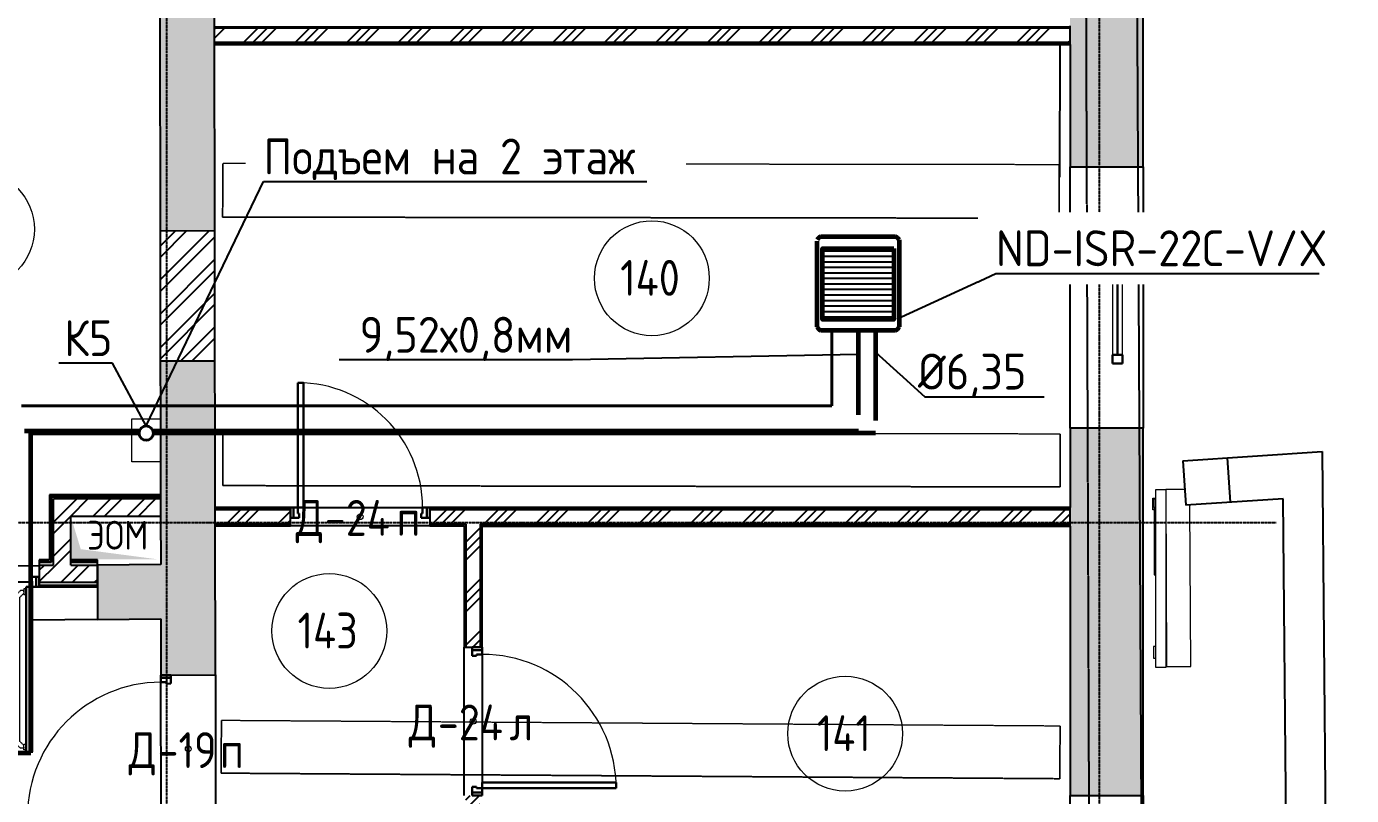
# Model space of a CAD drawing. Header units: millimetres. Extents: x -129048 to 476301, y -5853 to 215316.
# Drawn here: x 48432 to 57666, y 11356 to 16712 of the extents above; entities that cross this region are included whole.
import ezdxf
from ezdxf import colors
from ezdxf.entities.mleader import LeaderData, LeaderLine
from ezdxf.math import Vec2, Vec3

# ---------------------------------------------------------------- set-up
doc = ezdxf.new("R2010")
doc.units = ezdxf.units.MM
for name, pattern in [('ADSK_Линия сетки', [25, 20, -2.5, 0, -2.5]), ('ADSK_Сверху', [4.5, 3, -1.5]), ('ADSK_Снесено', [4.5, 3, -1.5])]:
    doc.linetypes.add(name, pattern=pattern)
for name, color, linetype, lineweight in [('0_АР', 8, 'Continuous', 20), ('GAZLAITER', 1, 'Continuous', 40), ('Аннотация', 7, 'Continuous', 9), ('Двери', 251, 'Continuous', 18), ('Дренаж', 36, 'Continuous', 40), ('Каркас', 7, 'Continuous', 18), ('Кондеи', 6, 'Continuous', 60), ('Марки дверей', 7, 'Continuous', 20), ('Марки помещений', 7, 'Continuous', 20), ('Окна', 251, 'Continuous', 18), ('Перекрытие', 7, 'Continuous', 18), ('Узлы', 7, 'Continuous', 18)]:
    doc.layers.add(name, color=color, linetype=linetype, lineweight=lineweight)
for name, color, linetype, lineweight, true_color in [('_ Окна', 5, 'Continuous', 30, 0x0000ff), ('Линии', 7, 'Continuous', 9, 0x00a600), ('Стены внутренние', 5, 'Continuous', 18, 0x0000ff), ('Стены наружные', 1, 'ADSK_Снесено', 18, 0xff0000), ('Стены штриховка', 5, 'Continuous', 18, 0x0000ff)]:
    doc.layers.add(name, color=color, linetype=linetype, lineweight=lineweight, true_color=true_color)
doc.styles.add('GOST Common_1', font='GOST Common_0.ttf', dxfattribs={"width": 0.9, "height": 200})
doc.styles.add('GOST Common_2', font='GOST Common_0.ttf', dxfattribs={"width": 0.9, "height": 250})
doc.styles.add('PIK', font='isocpeur.ttf', dxfattribs={"width": 0.9, "height": 250})
pattern_1 = [(45, (0, 0), (-117.8655, 117.8655), []), (45, (78.58, 0), (-117.8655, 117.8655), [])]
pattern_2 = [(45, (0, 0), (-179.6051, 179.6051), []), (45, (63.5, 0), (0, 359.2102), []), (45, (-63.5, 0), (0, 359.2102), [])]

# ---------------------------------------------------------------- blocks, each defined once
blk = doc.blocks.new('ADSK_БалкаЖБ_Прямоугольная - 372_6х306мм-822056-01 План 1-го этажа маркировочный')
at = {"layer": 'Каркас', "color": 253, "linetype": 'ADSK_Сверху', "true_color": 0xaaaaaa}
for p, q in [((-2914.6, 186.3), (-2914.6, -186.3)), ((-2914.6, 186.3), (2914.6, 186.3)), ((2914.6, -186.3), (2914.6, 186.3)), ((-2914.6, -186.3), (2914.6, -186.3))]:
    blk.add_line(p, q, dxfattribs=at)
at = {"layer": 'Каркас', "color": 253, "linetype": 'ADSK_Сверху', "true_color": 0xb2b2b2}
for p, q in [((-2914.6, -186.3), (-2914.6, 186.3)), ((2914.6, 186.3), (-2914.6, 186.3)), ((2914.6, 186.3), (2914.6, -186.3)), ((-2914.6, -186.3), (2914.6, -186.3))]:
    blk.add_line(p, q, dxfattribs=at)
blk = doc.blocks.new('ADSK_БалкаЖБ_Прямоугольная - 368х305мм-822055-01 План 1-го этажа маркировочный')
at = {"layer": 'Каркас', "color": 253, "linetype": 'ADSK_Сверху', "true_color": 0xaaaaaa}
for p, q in [((-2917.7, 184), (-2917.7, -184)), ((-2917.7, 184), (2917.7, 184)), ((2917.7, -184), (2917.7, 184)), ((-2917.7, -184), (2917.7, -184))]:
    blk.add_line(p, q, dxfattribs=at)
at = {"layer": 'Каркас', "color": 253, "linetype": 'ADSK_Сверху', "true_color": 0xb2b2b2}
for p, q in [((-2917.7, -184), (-2917.7, 184)), ((2917.7, 184), (-2917.7, 184)), ((2917.7, 184), (2917.7, -184)), ((-2917.7, -184), (2917.7, -184))]:
    blk.add_line(p, q, dxfattribs=at)
blk = doc.blocks.new('ADSK_БалкаЖБ_Прямоугольная - 366_4х293мм-822490-01 План 1-го этажа маркировочный')
at = {"layer": 'Каркас', "color": 253, "linetype": 'ADSK_Сверху', "true_color": 0xaaaaaa}
for p, q in [((-2922.5, 183.2), (-2922.5, -183.2)), ((-2922.5, 183.2), (2922.5, 183.2)), ((2922.5, -183.2), (2922.5, 183.2)), ((-2922.5, -183.2), (2922.5, -183.2))]:
    blk.add_line(p, q, dxfattribs=at)
at = {"layer": 'Каркас', "color": 253, "linetype": 'ADSK_Сверху', "true_color": 0xb2b2b2}
for p, q in [((-2922.5, -183.2), (-2922.5, 183.2)), ((2922.5, 183.2), (-2922.5, 183.2)), ((2922.5, 183.2), (2922.5, -183.2)), ((-2922.5, -183.2), (2922.5, -183.2))]:
    blk.add_line(p, q, dxfattribs=at)
blk = doc.blocks.new('AC_Окно_1Створка - 1233х1278h-807676-01 План 1-го этажа маркировочный')
at = {"layer": 'Линии', "color": 8, "lineweight": 18, "true_color": 0x808080}
for p, q in [((-514.6, -216.7), (-594.6, -216.7)), ((-594.6, -216.7), (-594.6, -231)), ((-514.6, -231.4), (-514.6, -216.7)), ((438.4, -236.1), (438.4, -216.7)), ((438.4, -216.7), (518.4, -216.7)), ((518.4, -216.7), (518.4, -236.4)), ((-654.6, -306.7), (-654.6, -300.7)), ((-654.6, -306.7), (-619.6, -306.7)), ((578.4, -306.7), (-654.6, -306.7)), ((-654.6, -306.7), (-654.6, -474.7)), ((-634.6, -300.8), (-634.6, -306.7)), ((-634.6, -306.7), (-554.6, -306.7)), ((-554.6, -306.7), (-554.6, -301.2)), ((558.4, -306.7), (478.4, -306.7)), ((578.4, -306.7), (543.4, -306.7)), ((578.4, -439.7), (578.4, -306.7)), ((-654.6, -474.7), (470.3, -474.7))]:
    blk.add_line(p, q, dxfattribs=at)
blk = doc.blocks.new('Витраж-тент со смещением вовне - 60мм 30 сдвиг-1466963-01 План 1-го этажа маркировочный')
at = {"layer": '_ Окна'}
for p, q in [((-450, 25), (-450, -45)), ((-450, 25), (-390, 25)), ((-450, -45), (-450, 25)), ((-390, 25), (-390, -45)), ((450, 25), (390, 25)), ((390, 25), (390, -45)), ((450, -45), (450, 25)), ((450, -45), (450, 25)), ((-390, -45), (-450, -45)), ((-390, -10), (390, -10)), ((390, -45), (450, -45))]:
    blk.add_line(p, q, dxfattribs=at)
at = {"layer": 'Окна'}
for p, q in [((390, 25), (-390, 25)), ((-390, -45), (390, -45))]:
    blk.add_line(p, q, dxfattribs=at)
blk = doc.blocks.new('Витраж-тент со смещением вовне - 60мм 11 сдвиг-1466981-01 План 1-го этажа маркировочный')
at = {"layer": 'Линии', "color": 8, "lineweight": 18, "true_color": 0x808080}
for p, q in [((-264, -35), (-264, -45)), ((-264, -45), (-264, -35)), ((-204, -45), (-264, -45)), ((-204, -35), (-204, -45)), ((-204, -45), (204, -45)), ((204, -35), (204, -45)), ((204, -45), (264, -45)), ((264, -45), (264, -35)), ((264, -45), (264, -35))]:
    blk.add_line(p, q, dxfattribs=at)
blk = doc.blocks.new('Прямоугольный импост - 70х20_56мм-1423994-01 План 1-го этажа маркировочный')
at = {"layer": 'Линии', "color": 8, "lineweight": 18, "true_color": 0x808080}
for p, q in [((56301.2, 12247.1), (56301.2, 12867.1)), ((56371.2, 12867.1), (56371.2, 12247.1)), ((56371.2, 12247.1), (56301.2, 12247.1))]:
    blk.add_line(p, q, dxfattribs=at)
blk = doc.blocks.new('Прямоугольный импост - 70х20_56мм-1423996-01 План 1-го этажа маркировочный')
at = {"layer": 'Линии', "color": 8, "lineweight": 18, "true_color": 0x808080}
for p, q in [((56301.2, 13487.1), (56371.2, 13487.1)), ((56301.2, 12867.1), (56301.2, 13487.1)), ((56371.2, 13487.1), (56371.2, 12867.1))]:
    blk.add_line(p, q, dxfattribs=at)
blk = doc.blocks.new('AC_Дверь_Двупольная - Д-11_1п 1700х2200h-2039750-01 План 1-го этажа маркировочный')
at = {"layer": 'Двери', "lineweight": 30}
for p, q in [((-800, 1243.5), (-760, 1243.5)), ((-800, 93.5), (-800, 1243.5)), ((-760, 1243.5), (-760, 93.5)), ((800, 543.5), (760, 543.5)), ((760, 543.5), (760, 93.5)), ((800, 93.5), (800, 543.5)), ((-850, 93.5), (-830, 93.5)), ((-850, 23.5), (-850, 93.5)), ((-830, 93.5), (-800, 93.5)), ((-830, 23.5), (-830, 93.5)), ((-830, 93.5), (-830, 23.5)), ((-760, 93.5), (-800, 93.5)), ((-800, 93.5), (-800, 53.5)), ((760, 93.5), (800, 93.5)), ((830, 93.5), (800, 93.5)), ((800, 93.5), (800, 53.5)), ((830, 23.5), (830, 93.5)), ((850, 93.5), (830, 93.5)), ((830, 93.5), (830, 23.5)), ((850, 23.5), (850, 93.5)), ((-830, 23.5), (-850, 23.5)), ((-790, 23.5), (-830, 23.5)), ((-800, 53.5), (-790, 53.5)), ((-790, 53.5), (-790, 23.5)), ((800, 53.5), (790, 53.5)), ((790, 53.5), (790, 23.5)), ((790, 23.5), (830, 23.5)), ((830, 23.5), (850, 23.5))]:
    blk.add_line(p, q, dxfattribs=at)
at = {"layer": 'Двери', "linetype": 'ADSK_Сверху', "lineweight": 9}
for p, q in [((-760, 1228.5), (-744, 1228.5)), ((-744, 1228.5), (-744, 1190)), ((-744, 1209.3), (-744, 1218)), ((-744, 1218), (-720.3, 1218)), ((-720.3, 1218), (-677.5, 1175.2)), ((-744, 1190), (-760, 1190)), ((-744, 1199.2), (-713.9, 1169.1)), ((-713.9, 167.9), (-713.9, 1169.1)), ((-677.5, 161.9), (-677.5, 1175.2)), ((720.3, 518), (677.5, 475.2)), ((677.5, 161.9), (677.5, 475.2)), ((744, 499.2), (713.9, 469.1)), ((713.9, 167.9), (713.9, 469.1)), ((744, 518), (720.3, 518)), ((760, 528.5), (744, 528.5)), ((744, 528.5), (744, 490)), ((744, 509.3), (744, 518)), ((744, 490), (760, 490)), ((-744, 147), (-760, 147)), ((-760, 108.5), (-744, 108.5)), ((-744, 137.8), (-713.9, 167.9)), ((-744, 108.5), (-744, 147)), ((-744, 127.8), (-744, 119.1)), ((-744, 119.1), (-720.3, 119.1)), ((-720.3, 119.1), (-677.5, 161.9)), ((720.3, 119.1), (677.5, 161.9)), ((744, 137.8), (713.9, 167.9)), ((744, 119.1), (720.3, 119.1)), ((744, 108.5), (744, 147)), ((744, 147), (760, 147)), ((760, 108.5), (744, 108.5))]:
    blk.add_line(p, q, dxfattribs=at)
at = {"layer": 'Двери'}
for centre, radius, start, end in [((-800, 93.5), 1150, 360, 90), ((800, 93.5), 450, 90, 180)]:
    blk.add_arc(centre, radius, start, end, dxfattribs=at)
blk = doc.blocks.new('AC_Дверь_Однопольная - Д-19п 1030х2200h-V211-01 План 1-го этажа маркировочный')
at = {"layer": 'Двери', "lineweight": 30}
for p, q in [((-465, 1120), (-425, 1120)), ((-465, 190), (-465, 1120)), ((-425, 1120), (-425, 190)), ((-515, 190), (-495, 190)), ((-515, 120), (-515, 190)), ((-495, 190), (-465, 190)), ((-495, 120), (-495, 190)), ((-495, 190), (-495, 120)), ((-425, 190), (-465, 190)), ((-465, 190), (-465, 150)), ((465, 190), (495, 190)), ((465, 150), (465, 190)), ((495, 190), (495, 120)), ((495, 190), (515, 190)), ((495, 120), (495, 190)), ((515, 190), (515, 120)), ((-495, 120), (-515, 120)), ((-455, 120), (-495, 120)), ((-465, 150), (-455, 150)), ((-455, 150), (-455, 120)), ((455, 150), (465, 150)), ((455, 120), (455, 150)), ((495, 120), (455, 120)), ((515, 120), (495, 120))]:
    blk.add_line(p, q, dxfattribs=at)
at = {"layer": 'Двери'}
blk.add_arc((-465, 190), 930, 0, 90, dxfattribs=at)
blk = doc.blocks.new('AC_Дверь_Однопольная - Д-24п 970х2200h-1983230-01 План 1-го этажа маркировочный')
at = {"layer": 'Двери', "lineweight": 30}
for p, q in [((-435, 933.5), (-395, 933.5)), ((-435, 63.5), (-435, 933.5)), ((-395, 933.5), (-395, 63.5)), ((-485, 63.5), (-465, 63.5)), ((-485, -6.5), (-485, 63.5)), ((-465, 63.5), (-435, 63.5)), ((-465, -6.5), (-465, 63.5)), ((-465, 63.5), (-465, -6.5)), ((-395, 63.5), (-435, 63.5)), ((-435, 63.5), (-435, 23.5)), ((-435, 23.5), (-425, 23.5)), ((-425, 23.5), (-425, -6.5)), ((425, 23.5), (435, 23.5)), ((425, -6.5), (425, 23.5)), ((435, 63.5), (465, 63.5)), ((435, 23.5), (435, 63.5)), ((465, 63.5), (465, -6.5)), ((465, 63.5), (485, 63.5)), ((465, -6.5), (465, 63.5)), ((485, 63.5), (485, -6.5)), ((-465, -6.5), (-485, -6.5)), ((-425, -6.5), (-465, -6.5)), ((465, -6.5), (425, -6.5)), ((485, -6.5), (465, -6.5))]:
    blk.add_line(p, q, dxfattribs=at)
at = {"layer": 'Двери'}
blk.add_arc((-435, 63.5), 870, 0, 90, dxfattribs=at)
blk = doc.blocks.new('AC_Дверь_Однопольная - Д-24л 1033х2200h-1983231-01 План 1-го этажа маркировочный')
at = {"layer": 'Двери', "lineweight": 30}
for p, q in [((466.5, 996.5), (426.5, 996.5)), ((426.5, 996.5), (426.5, 63.5)), ((466.5, 63.5), (466.5, 996.5)), ((-496.5, 63.5), (-516.5, 63.5)), ((-516.5, 63.5), (-516.5, -6.5)), ((-466.5, 63.5), (-496.5, 63.5)), ((-496.5, 63.5), (-496.5, -6.5)), ((-496.5, -6.5), (-496.5, 63.5)), ((-466.5, 23.5), (-466.5, 63.5)), ((-456.5, 23.5), (-466.5, 23.5)), ((-456.5, -6.5), (-456.5, 23.5)), ((426.5, 63.5), (466.5, 63.5)), ((466.5, 23.5), (456.5, 23.5)), ((456.5, 23.5), (456.5, -6.5)), ((496.5, 63.5), (466.5, 63.5)), ((466.5, 63.5), (466.5, 23.5)), ((496.5, -6.5), (496.5, 63.5)), ((516.5, 63.5), (496.5, 63.5)), ((496.5, 63.5), (496.5, -6.5)), ((516.5, -6.5), (516.5, 63.5)), ((-516.5, -6.5), (-496.5, -6.5)), ((-496.5, -6.5), (-456.5, -6.5)), ((456.5, -6.5), (496.5, -6.5)), ((496.5, -6.5), (516.5, -6.5))]:
    blk.add_line(p, q, dxfattribs=at)
at = {"layer": 'Двери'}
blk.add_arc((466.5, 63.5), 933, 90, 180, dxfattribs=at)
blk = doc.blocks.new('ADSK_Марка_Помещение_ОдноЗначение - Номер-247393-01 План 1-го этажа маркировочный')
at = {"layer": 'Марки помещений'}
blk.add_circle((0, 0), 4, dxfattribs=at)
blk = doc.blocks.new('ADSK_Марка_Дверь - Марка типа и комментарии-2020407-01 План 1-го этажа маркировочный')
at = {"layer": 'Марки дверей', "lineweight": 9}
blk.add_circle((0, 0), 0.2, dxfattribs=at)
blk = doc.blocks.new('Фанкойл 360')
at = {"lineweight": 25}
h = blk.add_hatch(dxfattribs=at)
h.set_pattern_fill('LINE', color=256, scale=12.0888)
h.set_pattern_definition([(360, (-437782.18, -467272.18), (1e-14, 38.38194), [])])
h.paths.add_polyline_path([(269932, 24100.5), (269436.2, 24100.5), (269436.2, 23604.7), (269932, 23604.7)])
for points in [[(269399.1, 23553.1), (269399.1, 24152)], [(269423.3, 24184.2), (269944.9, 24184.2)], [(269969.1, 24160), (269969.1, 23553.1)], [(269944.9, 23528.9), (269423.4, 23528.9)]]:
    blk.add_lwpolyline(points)
blk.add_lwpolyline([(269932, 24100.5), (269932, 23604.7), (269436.2, 23604.7), (269436.2, 24100.5)], close=True)
for centre, radius, start, end in [((269446.7, 24136.6), 53.1, 116.21194, 153.78531), ((269921.5, 24136.6), 53.1, 26.21469, 63.78806), ((269446.5, 23576.4), 52.8, 206.16014, 244.02027), ((269921.5, 23576.5), 53, 296.14279, 333.80121)]:
    blk.add_arc(centre, radius, start, end)

msp = doc.modelspace()

# ---------------------------------------------------------------- hatches: boundary and pattern name
at = {"layer": 'Стены внутренние', "lineweight": 25, "true_color": 0x636466}
h = msp.add_hatch(color=251, dxfattribs=at)
h.paths.add_polyline_path([(49361.796, 16651.52), (49741.796, 16652.057), (49739.133, 18537.569), (49359.134, 18537.032), (49361.668, 16742.055)])
h.paths.add_polyline_path([(49357.157, 19937.227), (49737.156, 19937.763), (49736.53, 20381.092), (49356.529, 20381.926), (49356.569, 20353.443)])
h = msp.add_hatch(color=251, dxfattribs=at)
h.paths.add_polyline_path([(49671.056, 9042.302), (49752.54, 9042.302), (49749.542, 11165.568), (49369.543, 11164.675), (49372.54, 9042.302), (49551.607, 9042.302)])
h.paths.add_polyline_path([(49368.088, 12195.03), (49748.088, 12195.567), (49745.002, 14381.13), (49365.002, 14380.593), (49368.088, 12195.129)])
h.paths.add_polyline_path([(49363.718, 15290.28), (49743.718, 15290.816), (49741.704, 16652.056), (49361.796, 16651.52), (49363.356, 15546.902)])
h = msp.add_hatch(dxfattribs=at)
h.set_pattern_fill('FP_3', color=251, style=0, pattern_type=2)
h.set_pattern_definition(pattern_2)
h.paths.add_polyline_path([(54554.241, 16601.788), (55703.949, 16601.788), (55703.949, 16701.788), (49741.725, 16701.788), (49741.888, 16601.788), (50095.305, 16601.788)])
h = msp.add_hatch(dxfattribs=at)
h.set_pattern_fill('FP_2', color=251, style=0, pattern_type=2)
h.set_pattern_definition(pattern_1)
h.paths.add_polyline_path([(49365.002, 14380.593), (49745.002, 14381.13), (49743.718, 15290.816), (49363.718, 15290.28), (49364.481, 14750.133)])
h = msp.add_hatch(dxfattribs=at)
h.set_pattern_fill('FP_2', color=251, style=0, pattern_type=2)
h.set_pattern_definition(pattern_1)
h.paths.add_polyline_path([(48619.694, 12961.558), (48739.694, 12961.844), (48739.694, 13421.963), (48619.694, 13421.963), (48619.694, 12961.844)])
h = msp.add_hatch(dxfattribs=at)
h.set_pattern_fill('FP_2', color=251, style=0, pattern_type=2)
h.set_pattern_definition(pattern_1)
h.paths.add_polyline_path([(49259.255, 13301.963), (49366.525, 13301.963), (49366.302, 13421.963), (48739.694, 13421.963), (48739.694, 13301.963), (48980.571, 13301.963)])
h = msp.add_hatch(dxfattribs=at)
h.set_pattern_fill('FP_3', color=251, style=0, pattern_type=2)
h.set_pattern_definition(pattern_2)
h.paths.add_polyline_path([(51493.238, 13246.217), (51493.238, 13346.217), (51241.738, 13346.217), (51241.738, 13246.217), (51488.723, 13246.217)])
h.paths.add_polyline_path([(49746.604, 13246.217), (50271.738, 13246.217), (50271.738, 13346.217), (49746.463, 13346.217)])
h = msp.add_hatch(dxfattribs=at)
h.set_pattern_fill('FP_3', color=251, style=0, pattern_type=2)
h.set_pattern_definition(pattern_2)
h.paths.add_polyline_path([(51593.238, 11165.568), (51593.238, 11356.217), (51493.238, 11356.217), (51493.238, 11165.568)])
h.paths.add_polyline_path([(51538.238, 12389.217), (51593.238, 12389.217), (51593.238, 13346.217), (51493.238, 13346.217), (51493.238, 12389.217)])
h = msp.add_hatch(dxfattribs=at)
h.set_pattern_fill('FP_3', color=251, style=0, pattern_type=2)
h.set_pattern_definition(pattern_2)
h.paths.add_polyline_path([(51593.238, 13246.217), (55703.949, 13246.217), (55703.949, 13346.217), (51593.238, 13346.217), (51593.238, 13296.217)])
h = msp.add_hatch(color=251, dxfattribs=at)
h.paths.add_polyline_path([(45959.453, 12553.102), (46823.707, 12561.388), (46821.328, 12809.558), (46819.967, 12809.558), (46820.064, 12941.37), (45955.81, 12933.085), (45958.302, 12673.097)])
h.paths.add_polyline_path([(48926.815, 12581.55), (49367.537, 12585.775), (49367, 12965.788), (48925.577, 12961.556), (48926.801, 12585.775)])
h = msp.add_hatch(dxfattribs=at)
h.set_pattern_fill('FP_2', color=251, style=0, pattern_type=2)
h.set_pattern_definition(pattern_1)
h.paths.add_polyline_path([(48925.577, 12841.558), (48925.804, 12841.558), (48925.577, 12961.556), (48519.967, 12961.556), (48519.967, 12841.558), (48701.888, 12841.558)])
at = {"layer": 'Стены наружные', "linetype": 'Continuous', "lineweight": 25, "true_color": 0x636466}
h = msp.add_hatch(color=251, dxfattribs=at)
h.paths.add_polyline_path([(56213.949, 9042.302), (56213.949, 9536.313), (55703.949, 9536.313), (55703.949, 9042.302), (55830.596, 9042.302)])
h.paths.add_polyline_path([(55703.949, 11356.313), (56213.949, 11356.313), (56213.949, 13914.844), (55703.949, 13914.844), (55703.949, 13510.502)])
h.paths.add_polyline_path([(55703.949, 15734.844), (56213.949, 15734.844), (56213.949, 17978.533), (55703.949, 17978.533), (55703.949, 15737.827)])
h.paths.add_polyline_path([(56213.949, 19798.533), (56213.949, 20861.19), (55703.949, 20863.545), (55703.949, 19798.533)])
at = {"layer": 'Узлы', "lineweight": 25, "true_color": 0x636466}
msp.add_hatch(color=251, dxfattribs=at).paths.add_polyline_path([(48980.571, 13001.963), (49339.694, 13001.963), (48809.622, 13071.891), (48739.694, 13301.963), (48739.694, 13001.963), (48926.815, 13001.963)])

# ---------------------------------------------------------------- linework, layer by layer
at = {"linetype": 'ADSK_Линия сетки', "lineweight": 25}
for p, q in [((49409.91, -4984.787), (49409.91, 44534.787)), ((55909.91, -4984.787), (55909.91, 44534.787)), ((-11086.225, 13256.788), (57141.718, 13256.788))]:
    msp.add_line(p, q, dxfattribs=at)
at = {"color": 251, "lineweight": 25, "true_color": 0x636466}
msp.add_lwpolyline([(46033.212, 20934.059), (46033.212, 43759.207), (56032.618, 43759.207), (56213.949, 8532.302), (49933.401, 8532.302), (49933.401, 150.232), (42036.932, 150.232), (42036.932, 2106.788), (31235.974, 2186.478), (31336.395, 2185.737), (31336.395, -2732.567), (18972.644, -2732.567), (18972.644, 2186.478), (8272.997, 2186.478), (8272.997, 272.021), (290.499, 306.788), (290.499, 8529.252)], dxfattribs=at)
at = {"layer": '0_АР'}
msp.add_line((54043.827, 14595.215), (54347.458, 14595.215), dxfattribs=at)
at = {"layer": 'GAZLAITER', "lineweight": 60, "ltscale": 10}
for p, q in [((54227.459, 14595.215), (54227.459, 14007.745)), ((49215.709, 13893.009), (48418.67, 13893.009)), ((54228.986, 13893.009), (49315.709, 13893.009))]:
    msp.add_line(p, q, dxfattribs=at)
at = {"layer": 'GAZLAITER', "color": 5, "lineweight": 60, "ltscale": 10}
for p, q in [((54347.458, 14595.215), (54347.458, 13967.793)), ((48462.259, 11652.576), (48462.259, 13880.054)), ((49215.709, 13880.054), (48462.259, 13880.054)), ((54348.984, 13880.054), (49315.709, 13880.054)), ((46356.886, 11652.576), (48462.259, 11652.576))]:
    msp.add_line(p, q, dxfattribs=at)
at = {"layer": 'GAZLAITER', "color": 5, "lineweight": 40, "ltscale": 10}
msp.add_circle((49265.709, 13880.054), 50, dxfattribs=at)
at = {"layer": 'Дренаж'}
for p, q in [((54043.827, 14595.215), (54043.827, 14069.623)), ((54043.827, 14069.623), (48397.055, 14069.623))]:
    msp.add_line(p, q, dxfattribs=at)
at = {"layer": 'Линии', "color": 251, "lineweight": 25, "true_color": 0x636466}
for p, q in [((56490.779, 13687.254), (57460.448, 13752.574)), ((56490.779, 13687.254), (56511.614, 13377.955)), ((56799.863, 13708.075), (56820.698, 13398.776)), ((57460.448, 13752.574), (57504.562, 9139.567)), ((57188.581, 13423.558), (56511.614, 13377.955)), ((57226.763, 9430.902), (57188.581, 13423.558))]:
    msp.add_line(p, q, dxfattribs=at)
at = {"layer": 'Перекрытие', "color": 251, "linetype": 'ADSK_Сверху', "lineweight": 25, "true_color": 0x636466}
msp.add_line((55804.162, 19903.879), (55843.574, 8925.75), dxfattribs=at)
at = {"layer": 'Перекрытие', "color": 251, "lineweight": 25, "true_color": 0x636466}
msp.add_line((55633.955, 15663.162), (55634.931, 16586.788), dxfattribs=at)
at = {"layer": 'Стены внутренние', "color": 251, "lineweight": 25, "true_color": 0x636466}
for p, q in [((49359.134, 18537.032), (49366.525, 13301.963)), ((49746.619, 13236.217), (49739.133, 18537.569)), ((55703.949, 16586.788), (55703.949, 16716.788)), ((49741.888, 16586.788), (55703.949, 16586.788)), ((49363.718, 15290.28), (49743.718, 15290.816)), ((49745.002, 14381.13), (49365.002, 14380.593)), ((48591.694, 13449.963), (48591.694, 12996.558)), ((49366.316, 13449.963), (48591.694, 13449.963)), ((48739.694, 12996.558), (48739.694, 13301.963)), ((48739.694, 13301.963), (49366.525, 13301.963)), ((49366.525, 13301.963), (49367, 12965.788)), ((50271.738, 13361.217), (49746.442, 13361.217)), ((50361.738, 13361.217), (51191.738, 13361.217)), ((55703.949, 13361.217), (51241.738, 13361.217)), ((55703.949, 13231.217), (55703.949, 13361.217)), ((49746.621, 13234.217), (50271.738, 13234.217)), ((49748.088, 12195.567), (49746.621, 13234.217)), ((50271.738, 13234.217), (50271.738, 13291.217)), ((51241.738, 13234.217), (50271.738, 13234.217)), ((51241.738, 13291.217), (51241.738, 13234.217)), ((51241.738, 13234.217), (51481.238, 13234.217)), ((51481.238, 13234.217), (51481.238, 12389.217)), ((51608.238, 12389.217), (51608.238, 13231.217)), ((51608.238, 13231.217), (55703.949, 13231.217)), ((46820.064, 12941.37), (48519.967, 12957.667)), ((48591.694, 12996.558), (48519.967, 12996.558)), ((48519.967, 12996.558), (48519.967, 12879.558)), ((48925.804, 12996.558), (48739.694, 12996.558)), ((49367, 12965.788), (48925.577, 12961.556)), ((48925.577, 12961.556), (48926.815, 12581.55)), ((48925.804, 12809.558), (48925.804, 12996.558)), ((48469.967, 12841.558), (46869.967, 12841.558)), ((48519.967, 12809.558), (48925.804, 12809.558)), ((48926.815, 12581.55), (48469.967, 12577.17)), ((48926.815, 12581.55), (49367.537, 12585.775)), ((49367.537, 12585.775), (49368.088, 12195.03)), ((51481.238, 12389.217), (51538.238, 12389.217)), ((51481.238, 11356.217), (51481.238, 12389.217)), ((51608.238, 12339.217), (51608.238, 11446.217)), ((49438.088, 12195.129), (49748.088, 12195.567)), ((49748.088, 12195.567), (49749.503, 11193.568)), ((49369.416, 11255.031), (49368.159, 12145.03))]:
    msp.add_line(p, q, dxfattribs=at)
at = {"layer": 'Стены наружные', "color": 251, "linetype": 'Continuous', "lineweight": 25, "true_color": 0x636466}
for p, q in [((56213.949, 15734.844), (56213.949, 17978.533)), ((55703.949, 16586.788), (55703.949, 15734.844)), ((55703.949, 15734.844), (56213.949, 15734.844)), ((55703.949, 13914.844), (55703.949, 15734.844)), ((56213.949, 15734.844), (56213.949, 13914.844)), ((56213.949, 13914.844), (55703.949, 13914.844)), ((55703.949, 13914.844), (55703.949, 13361.217)), ((56213.949, 11356.313), (56213.949, 13914.844)), ((55703.949, 13231.217), (55703.949, 11356.313)), ((55703.949, 11356.313), (56213.949, 11356.313)), ((55703.949, 9536.313), (55703.949, 11356.313)), ((56213.949, 11356.313), (56213.949, 9536.313))]:
    msp.add_line(p, q, dxfattribs=at)
at = {"layer": 'Стены штриховка', "color": 251, "lineweight": 25, "true_color": 0x636466}
for p, q in [((55703.949, 16707.788), (49741.717, 16707.788)), ((55703.949, 16701.788), (49741.725, 16701.788)), ((55703.949, 16601.788), (49741.867, 16601.788)), ((55703.949, 16595.788), (49741.875, 16595.788)), ((48600.694, 13440.963), (48600.694, 12981.558)), ((49366.329, 13440.963), (48600.694, 13440.963)), ((48606.694, 13434.963), (48606.694, 12981.558)), ((49366.338, 13434.963), (48606.694, 13434.963)), ((49366.356, 13421.963), (48619.694, 13421.963)), ((48619.694, 12961.558), (48619.694, 13421.963)), ((50271.738, 13352.217), (49746.455, 13352.217)), ((50271.738, 13346.217), (49746.463, 13346.217)), ((55703.949, 13352.217), (51241.738, 13352.217)), ((55703.949, 13346.217), (51241.738, 13346.217)), ((50271.738, 13246.217), (49746.604, 13246.217)), ((50271.738, 13236.217), (49746.619, 13236.217)), ((49746.619, 13236.217), (49746.621, 13234.217)), ((51493.238, 13246.217), (51241.738, 13246.217)), ((51483.238, 13236.217), (51241.738, 13236.217)), ((51483.238, 13236.217), (51483.238, 12389.217)), ((51493.238, 13246.217), (51493.238, 12389.217)), ((51593.238, 13246.217), (51593.238, 12389.217)), ((55703.949, 13246.217), (51593.238, 13246.217)), ((51599.238, 13240.217), (51599.238, 12389.217)), ((55703.949, 13240.217), (51599.238, 13240.217)), ((48519.967, 12987.558), (48591.694, 12987.558)), ((48519.967, 12981.558), (48606.694, 12981.558)), ((48519.967, 12961.558), (48619.694, 12961.558)), ((48591.694, 12987.558), (48591.694, 12981.558)), ((48739.694, 12961.558), (48739.694, 12996.558)), ((48739.694, 12987.558), (48925.804, 12987.558)), ((48739.694, 12981.558), (48925.804, 12981.558)), ((48739.694, 12961.558), (48925.804, 12961.558)), ((48519.967, 12841.558), (48925.804, 12841.558)), ((48519.967, 12821.558), (48925.804, 12821.558)), ((48519.967, 12811.558), (48925.804, 12811.558))]:
    msp.add_line(p, q, dxfattribs=at)

# ---------------------------------------------------------------- block references
at = {"layer": '_ Окна', "color": 251, "lineweight": 25, "true_color": 0x636466, "rotation": 270.0000000000003}
msp.add_blockref('Витраж-тент со смещением вовне - 60мм 30 сдвиг-1466963-01 План 1-го этажа маркировочный', (56043.949, 14814.844), dxfattribs=at)
at = {"layer": 'Двери', "color": 251, "lineweight": 25, "true_color": 0x636466}
msp.add_blockref('AC_Дверь_Однопольная - Д-24п 970х2200h-1983230-01 План 1-го этажа маркировочный', (50756.738, 13297.717), dxfattribs=at)
at = {"layer": 'Двери', "color": 251, "linetype": 'ADSK_Сверху', "lineweight": 25, "true_color": 0x636466, "rotation": 180}
msp.add_blockref('AC_Дверь_Двупольная - Д-11_1п 1700х2200h-2039750-01 План 1-го этажа маркировочный', (47669.967, 12903.058), dxfattribs=at)
at = {"layer": 'Двери', "color": 251, "lineweight": 25, "true_color": 0x636466}
for name, p, rotation in [('AC_Дверь_Однопольная - Д-24л 1033х2200h-1983231-01 План 1-го этажа маркировочный', (51544.738, 11872.717), 270), ('AC_Дверь_Однопольная - Д-19п 1030х2200h-V211-01 План 1-го этажа маркировочный', (49558.815, 11680.299), 90.08089865158402)]:
    msp.add_blockref(name, p, dxfattribs=dict(at, rotation=rotation))
at = {"layer": 'Каркас', "color": 251, "linetype": 'ADSK_Сверху', "lineweight": 25, "true_color": 0x636466}
for name, p, rotation in [('ADSK_БалкаЖБ_Прямоугольная - 372_6х306мм-822056-01 План 1-го этажа маркировочный', (52713.481, 15567.273), 179.9222430767021), ('ADSK_БалкаЖБ_Прямоугольная - 368х305мм-822055-01 План 1-го этажа маркировочный', (52717.954, 13694.15), 179.9112611248863), ('ADSK_БалкаЖБ_Прямоугольная - 366_4х293мм-822490-01 План 1-го этажа маркировочный', (52711.427, 11675.694), 179.6201257942965)]:
    msp.add_blockref(name, p, dxfattribs=dict(at, rotation=rotation))
at = {"layer": 'Линии', "color": 251, "lineweight": 25, "true_color": 0x636466}
for name, p, rotation in [('AC_Окно_1Створка - 1233х1278h-807676-01 План 1-го этажа маркировочный', (56067.321, 12907.217), 90.28111016361687), ('Витраж-тент со смещением вовне - 60мм 11 сдвиг-1466981-01 План 1-го этажа маркировочный', (56336.218, 13158.115), 269.9999999999997)]:
    msp.add_blockref(name, p, dxfattribs=dict(at, rotation=rotation))
for name in ['Прямоугольный импост - 70х20_56мм-1423996-01 План 1-го этажа маркировочный', 'Прямоугольный импост - 70х20_56мм-1423994-01 План 1-го этажа маркировочный']:
    msp.add_blockref(name, (0, 0), dxfattribs=at)
at = {"layer": 'Марки дверей', "color": 251, "lineweight": 25, "true_color": 0x636466, "xscale": 99.99999999999993, "yscale": 99.99999999999993, "zscale": 99.99999999999993}
for p in [(50756.738, 13297.717), (51544.738, 11872.717), (49558.815, 11680.299)]:
    msp.add_blockref('ADSK_Марка_Дверь - Марка типа и комментарии-2020407-01 План 1-го этажа маркировочный', p, dxfattribs=at)
at = {"layer": 'Марки помещений', "color": 251, "lineweight": 25, "true_color": 0x636466, "xscale": 99.99999999999993, "yscale": 99.99999999999993, "zscale": 99.99999999999993}
for p in [(48087.215, 15300.41), (52790.071, 14958.91), (50541.707, 12502.269), (54137.05, 11786.993)]:
    msp.add_blockref('ADSK_Марка_Помещение_ОдноЗначение - Номер-247393-01 План 1-го этажа маркировочный', p, dxfattribs=at)

# ---------------------------------------------------------------- texts
at = {"layer": 'Аннотация', "color": 251, "lineweight": 25, "true_color": 0x636466, "insert": (48854.322, 13268.959), "char_height": 200, "width": 555.56944, "attachment_point": 1, "style": 'GOST Common_1'}
msp.add_mtext('ЭОМ', dxfattribs=at)
at = {"layer": 'Марки дверей', "color": 251, "lineweight": 25, "true_color": 0x636466, "char_height": 250, "attachment_point": 1, "style": 'GOST Common_2'}
for s, insert, width in [('\\fGOST Common|b0|i0|c204|p34|;\\W.9;Д', (50307.909, 13414.73), 245.31637), ('-24', (50510.315, 13414.73), 606.07575), ('\\fGOST Common|b0|i0|c204|p34|;\\W.9;п', (51010.377, 13414.73), 194.81006), ('\\fGOST Common|b0|i0|c204|p34|;\\W.9;Д', (51095.909, 11989.73), 245.31637), ('-24', (51298.315, 11989.73), 606.07575), ('\\fGOST Common|b0|i0|c204|p34|;\\W.9;л', (51798.377, 11989.73), 194.81006), ('\\fGOST Common|b0|i0|c204|p34|;\\W.9;Д', (49142.836, 11797.312), 245.31637), ('-19', (49345.242, 11797.312), 526.70869), ('\\fGOST Common|b0|i0|c204|p34|;\\W.9;п', (49779.82, 11797.312), 194.81006)]:
    msp.add_mtext(s, dxfattribs=dict(at, insert=insert, width=width))
at = {"layer": 'Марки помещений', "color": 251, "lineweight": 25, "true_color": 0x636466, "char_height": 250, "attachment_point": 1, "style": 'GOST Common_2'}
for s, insert, width in [('140', (52569.114, 15086.635), 548.35425), ('143', (50320.75, 12629.994), 548.35425), ('141', (53939.492, 11914.719), 490.63275)]:
    msp.add_mtext(s, dxfattribs=dict(at, insert=insert, width=width))

# ---------------------------------------------------------------- next in the draw order: leaders
at = {"layer": 'GAZLAITER', "color": 18, "lineweight": 25, "ltscale": 10, "true_color": 0x000000}
ml = msp.add_multileader_mtext('Standard', dxfattribs=at)
ml.set_content('Подъем на 2 этаж', color=(0, 0, 0), style='PIK')
ml.set_leader_properties()
ml.build(insert=Vec2(0, 0))
ml.multileader.update_dxf_attribs({"text_left_attachment_type": 6, "text_right_attachment_type": 6, "dogleg_length": 0.36, "arrow_head_size": 0.18})
ctx = ml.context
ctx.base_point, ctx.char_height, ctx.arrow_head_size, ctx.landing_gap_size, ctx.plane_origin = Vec3(50352.522, 16950.196), 250, 0.18, 0.09, Vec3(49197.225, 17721.573)
ctx.left_attachment, ctx.right_attachment = 6, 6
notes = []
notes.append((ctx, [(0, (1, 1, 0), (50352.162, 16950.196), (1, 0), 0.36, [(0, [(49360.392, 17645.96)], 0, [])])]))
ctx.mtext.insert, ctx.mtext.width, ctx.mtext.flow_direction = Vec3(50352.612, 17250.196), 2819.87742, 5
ctx.mtext.has_bg_fill, ctx.mtext.bg_color, ctx.mtext.bg_scale_factor, ctx.mtext.bg_transparency, ctx.mtext.use_window_bg_color = 1, -1027028792, 1.5, 0, 1
ml = msp.add_multileader_mtext('Standard', dxfattribs=at)
ml.set_content('Подъем на 2 этаж', color=(0, 0, 0), style='PIK')
ml.set_leader_properties()
ml.build(insert=Vec2(0, 0))
ml.multileader.update_dxf_attribs({"text_left_attachment_type": 6, "text_right_attachment_type": 6, "dogleg_length": 0.36, "arrow_head_size": 0.18})
ctx = ml.context
ctx.base_point, ctx.char_height, ctx.arrow_head_size, ctx.landing_gap_size, ctx.plane_origin = Vec3(50083.759, 15632.047), 250, 0.18, 0.09, Vec3(49148.11, 14130.267)
ctx.left_attachment, ctx.right_attachment = 6, 6
notes.append((ctx, [(0, (1, 1, 0), (50083.399, 15632.047), (1, 0), 0.36, [(0, [(49265.709, 13930.054)], 0, [])])]))
ctx.mtext.insert, ctx.mtext.width, ctx.mtext.flow_direction = Vec3(50083.849, 15932.047), 2819.87742, 5
ctx.mtext.has_bg_fill, ctx.mtext.bg_color, ctx.mtext.bg_scale_factor, ctx.mtext.bg_transparency, ctx.mtext.use_window_bg_color = 1, -1027028792, 1.5, 0, 1
at = {"layer": 'Кондеи', "color": 18, "lineweight": 25, "ltscale": 10, "true_color": 0x000000}
ml = msp.add_multileader_mtext('Standard', dxfattribs=at)
ml.set_content('ND-ISR-22С-V/X', color=(0, 0, 0), style='PIK')
ml.set_leader_properties()
ml.build(insert=Vec2(0, 0))
ml.multileader.update_dxf_attribs({"text_left_attachment_type": 6, "text_right_attachment_type": 6, "dogleg_length": 0.36, "arrow_head_size": 0.18})
ctx = ml.context
ctx.base_point, ctx.char_height, ctx.arrow_head_size, ctx.landing_gap_size, ctx.plane_origin = Vec3(55188.145, 14992.676), 250, 0.18, 0.09, Vec3(54499.176, 14463.865)
ctx.left_attachment, ctx.right_attachment = 6, 6
notes.append((ctx, [(0, (1, 1, 0), (55187.785, 14992.676), (1, 0), 0.36, [(0, [(54499.176, 14675.464)], 0, [])])]))
ctx.mtext.insert, ctx.mtext.flow_direction = Vec3(55188.235, 15292.676), 5
ctx.mtext.has_bg_fill, ctx.mtext.bg_color, ctx.mtext.bg_scale_factor, ctx.mtext.bg_transparency, ctx.mtext.use_window_bg_color = 1, -1027028792, 1.5, 0, 1
for ctx, leaders in notes:
    for number, flags, end, landing, length, lines in leaders:
        leader = LeaderData()
        leader.index, (leader.has_last_leader_line, leader.has_dogleg_vector, leader.attachment_direction) = number, flags
        leader.last_leader_point, leader.dogleg_vector, leader.dogleg_length = Vec3(end), Vec3(landing), length
        for number, points, colour, breaks in lines:
            line = LeaderLine()
            line.index, line.vertices, line.color, line.breaks = number, Vec3.list(points), colors.encode_raw_color(colour), breaks
            leader.lines.append(line)
        ctx.leaders.append(leader)

# ---------------------------------------------------------------- next in the draw order: linework, layer by layer
at = {"layer": '0_АР'}
msp.add_lwpolyline([(49165.709, 13680.054), (49165.709, 13980.054), (49365.709, 13980.054), (49365.709, 13680.054)], close=True, dxfattribs=at)

# ---------------------------------------------------------------- next in the draw order: block references
at = {"layer": 'Кондеи'}
msp.add_blockref('Фанкойл 360', (-215456.639, -8933.707), dxfattribs=at)

# ---------------------------------------------------------------- next in the draw order: leaders
at = {"layer": 'GAZLAITER', "color": 18, "lineweight": 25, "ltscale": 10, "true_color": 0x000000}
ml = msp.add_multileader_mtext('Standard', dxfattribs=at)
ml.set_content('{\\C256;\\c0;К5}', color=2, style='PIK')
ml.set_leader_properties()
ml.build(insert=Vec2(0, 0))
ml.multileader.update_dxf_attribs({"text_left_attachment_type": 6, "text_right_attachment_type": 6, "dogleg_length": 0.36, "arrow_head_size": 0.18})
ctx = ml.context
ctx.base_point, ctx.char_height, ctx.arrow_head_size, ctx.landing_gap_size, ctx.plane_origin = Vec3(48737.806, 14366.769), 250, 0.18, 0.09, Vec3(49165.569, 13916.071)
ctx.left_attachment, ctx.right_attachment, ctx.text_align_type = 6, 6, 2
notes = []
notes.append((ctx, [(1, (1, 1, 0), (49030.846, 14366.769), (-1, 0), 0.36, [(0, [(49265.709, 13930.054)], 0, [])])]))
ctx.mtext.insert, ctx.mtext.alignment, ctx.mtext.flow_direction = Vec3(49030.396, 14666.769), 3, 5
for ctx, leaders in notes:
    for number, flags, end, landing, length, lines in leaders:
        leader = LeaderData()
        leader.index, (leader.has_last_leader_line, leader.has_dogleg_vector, leader.attachment_direction) = number, flags
        leader.last_leader_point, leader.dogleg_vector, leader.dogleg_length = Vec3(end), Vec3(landing), length
        for number, points, colour, breaks in lines:
            line = LeaderLine()
            line.index, line.vertices, line.color, line.breaks = number, Vec3.list(points), colors.encode_raw_color(colour), breaks
            leader.lines.append(line)
        ctx.leaders.append(leader)

# ---------------------------------------------------------------- next in the draw order: leaders
ml = msp.add_multileader_mtext('Standard', dxfattribs=at)
ml.set_content('9,52х0,8мм', color=(0, 0, 0), style='PIK')
ml.set_leader_properties()
ml.build(insert=Vec2(0, 0))
ml.multileader.update_dxf_attribs({"text_left_attachment_type": 6, "text_right_attachment_type": 6, "dogleg_length": 0.36, "arrow_head_size": 0.18})
ctx = ml.context
ctx.base_point, ctx.char_height, ctx.arrow_head_size, ctx.landing_gap_size, ctx.plane_origin = Vec3(50818.369, 14390.125), 250, 0.18, 0.09, Vec3(52419.941, 14937.812)
ctx.left_attachment, ctx.right_attachment, ctx.text_align_type = 6, 6, 2
notes = []
notes.append((ctx, [(1, (1, 1, 0), (52236.409, 14390.125), (-1, 0), 0.36, [(0, [(54227.459, 14426.91)], 0, [])])]))
ctx.mtext.insert, ctx.mtext.alignment, ctx.mtext.flow_direction = Vec3(52235.959, 14690.125), 3, 5
ctx.mtext.has_bg_fill, ctx.mtext.bg_color, ctx.mtext.bg_scale_factor, ctx.mtext.bg_transparency, ctx.mtext.use_window_bg_color = 1, -1027028792, 1.5, 0, 1
ml = msp.add_multileader_mtext('Standard', dxfattribs=at)
ml.set_content('{\\C256;\\c0;%%C6,35}', color=1, style='PIK')
ml.set_leader_properties()
ml.build(insert=Vec2(0, 0))
ml.multileader.update_dxf_attribs({"text_left_attachment_type": 6, "text_right_attachment_type": 6, "dogleg_length": 0.36, "arrow_head_size": 0.18})
ctx = ml.context
ctx.base_point, ctx.char_height, ctx.arrow_head_size, ctx.landing_gap_size, ctx.plane_origin = Vec3(54691.929, 14133.903), 250, 0.18, 0.09, Vec3(54347.458, 14406.934)
ctx.left_attachment, ctx.right_attachment, ctx.text_align_type = 6, 6, 2
notes.append((ctx, [(0, (1, 1, 0), (54691.569, 14133.903), (1, 0), 0.36, [(0, [(54347.458, 14443.325)], 0, [])])]))
ctx.mtext.insert, ctx.mtext.alignment, ctx.mtext.flow_direction = Vec3(55400.769, 14433.903), 3, 5
ctx.mtext.has_bg_fill, ctx.mtext.bg_color, ctx.mtext.bg_scale_factor, ctx.mtext.bg_transparency, ctx.mtext.use_window_bg_color = 1, -1027028792, 1.5, 0, 1
for ctx, leaders in notes:
    for number, flags, end, landing, length, lines in leaders:
        leader = LeaderData()
        leader.index, (leader.has_last_leader_line, leader.has_dogleg_vector, leader.attachment_direction) = number, flags
        leader.last_leader_point, leader.dogleg_vector, leader.dogleg_length = Vec3(end), Vec3(landing), length
        for number, points, colour, breaks in lines:
            line = LeaderLine()
            line.index, line.vertices, line.color, line.breaks = number, Vec3.list(points), colors.encode_raw_color(colour), breaks
            leader.lines.append(line)
        ctx.leaders.append(leader)

doc.saveas('drawing.dxf')
